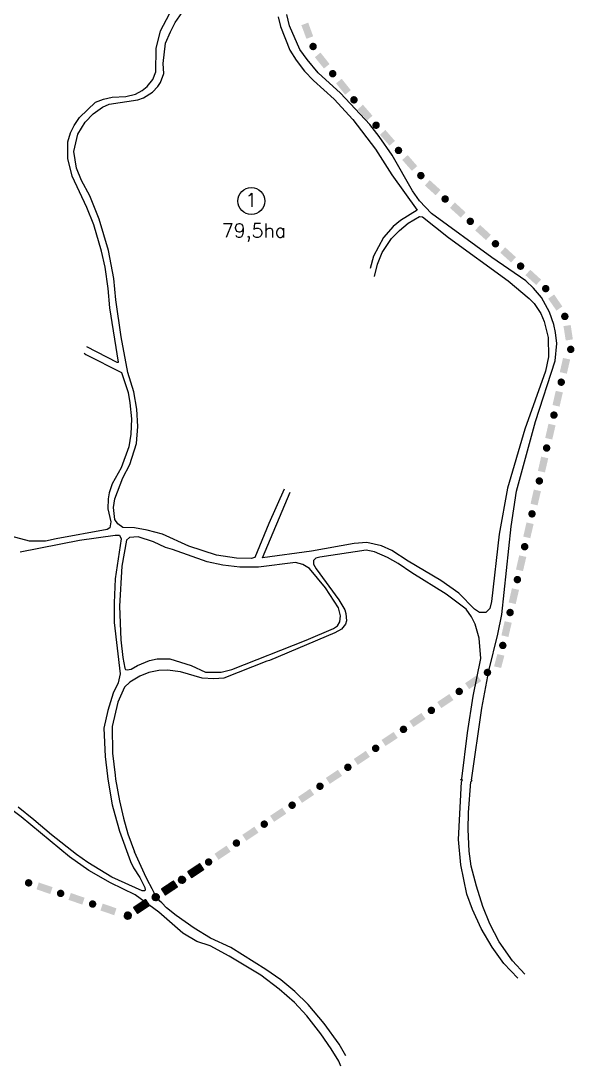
# Model space of a CAD drawing. Extents: x 628876 to 634043, y 7506730 to 7509520.
# Drawn here: x 632799 to 633498, y 7506730 to 7508047 of the extents above; entities that cross this region are included whole.
import ezdxf
from ezdxf.enums import TextEntityAlignment as Align

# ---------------------------------------------------------------- set-up
doc = ezdxf.new("R2010")
doc.units = 0
doc.header["$LTSCALE"] = 40
doc.header["$MEASUREMENT"] = 0
doc.layers.get('0').update_dxf_attribs({"linetype": 'CONTINUOUS'})
for name, color, linetype in [('LIMITE-PROJETO', 1, 'CONTINUOUS'), ('RUA', 7, 'CONTINUOUS'), ('TEXTO2', 5, 'CONTINUOUS')]:
    doc.layers.add(name, color=color, linetype=linetype)
doc.styles.get("Standard").update_dxf_attribs({"font": 'ROMANSBR.SHX'})

# ---------------------------------------------------------------- blocks, each defined once
blk = doc.blocks.new('R2')
at = {"layer": 'LIMITE-PROJETO', "const_width": 4.67}
blk.add_lwpolyline([(-18.8, 0.2, 1), (-23.5, 0.2, 1)], format="xyb", close=True, dxfattribs=at)
at = {"layer": 'LIMITE-PROJETO'}
blk.add_solid([(9.2, 4.6), (9.2, -4.6), (-9.1, 4.7), (-9.2, -4.4)], dxfattribs=at)
blk = doc.blocks.new('*X3')
at = {"color": 0}
for p, q in [((619808.8, 7503080.3), (619827.5, 7503099.1)), ((619808.8, 7503081), (619826.8, 7503099.1)), ((619808.8, 7503081.7), (619826.1, 7503099.1)), ((619808.8, 7503079.7), (619828.2, 7503099)), ((619808.8, 7503082.5), (619825.3, 7503099)), ((619808.9, 7503079), (619828.8, 7503099)), ((619808.9, 7503078.4), (619829.5, 7503098.9)), ((619808.9, 7503083.3), (619824.5, 7503098.9)), ((619809, 7503077.8), (619830.1, 7503098.8)), ((619809, 7503084.1), (619823.7, 7503098.8)), ((619829.7, 7503063), (619809, 7503083.7)), ((619809.1, 7503077.2), (619830.7, 7503098.7)), ((619830.3, 7503063.1), (619809.1, 7503084.3)), ((619809.2, 7503085), (619822.8, 7503098.6)), ((619830.9, 7503063.2), (619809.2, 7503084.9)), ((619809.3, 7503076.6), (619831.2, 7503098.6)), ((619831.4, 7503063.4), (619809.3, 7503085.5)), ((619809.4, 7503076), (619831.8, 7503098.4)), ((619809.5, 7503086), (619821.9, 7503098.4)), ((619832, 7503063.5), (619809.5, 7503086)), ((619809.6, 7503075.5), (619832.3, 7503098.3)), ((619832.5, 7503063.7), (619809.6, 7503086.6)), ((619809.8, 7503075), (619832.9, 7503098.1)), ((619809.8, 7503087), (619820.8, 7503098)), ((619833.1, 7503063.9), (619809.8, 7503087.1)), ((619810, 7503074.4), (619833.4, 7503097.9)), ((619833.6, 7503064.1), (619810, 7503087.6)), ((619810.2, 7503073.9), (619833.9, 7503097.7)), ((619834.1, 7503064.3), (619810.2, 7503088.1)), ((619810.3, 7503088.2), (619819.7, 7503097.6)), ((619810.4, 7503073.4), (619834.4, 7503097.5)), ((619834.6, 7503064.5), (619810.4, 7503088.6)), ((619810.6, 7503073), (619834.9, 7503097.2)), ((619835, 7503064.7), (619810.7, 7503089.1)), ((619810.8, 7503072.5), (619835.3, 7503097)), ((619810.9, 7503089.6), (619818.3, 7503096.9)), ((619835.5, 7503065), (619810.9, 7503089.5)), ((619811.1, 7503072), (619835.8, 7503096.8)), ((619836, 7503065.2), (619811.2, 7503090)), ((619811.3, 7503071.6), (619836.2, 7503096.5)), ((619836.4, 7503065.5), (619811.4, 7503090.4)), ((619811.6, 7503071.2), (619836.7, 7503096.2)), ((619836.8, 7503065.8), (619811.7, 7503090.9)), ((619811.9, 7503070.7), (619837.1, 7503095.9)), ((619837.3, 7503066), (619812, 7503091.3)), ((619812.1, 7503091.4), (619816.4, 7503095.7)), ((619812.2, 7503070.3), (619837.5, 7503095.7)), ((619837.7, 7503066.3), (619812.3, 7503091.7)), ((619812.5, 7503069.9), (619837.9, 7503095.4)), ((619838.1, 7503066.6), (619812.6, 7503092.1)), ((619812.8, 7503069.5), (619838.3, 7503095)), ((619838.5, 7503067), (619812.9, 7503092.5)), ((619813.1, 7503069.1), (619838.7, 7503094.7)), ((619838.8, 7503067.3), (619813.2, 7503092.9)), ((619813.5, 7503068.8), (619839.1, 7503094.4)), ((619839.2, 7503067.6), (619813.6, 7503093.3)), ((619813.8, 7503068.4), (619839.5, 7503094)), ((619839.6, 7503068), (619813.9, 7503093.6)), ((619814.1, 7503068), (619839.8, 7503093.7)), ((619839.9, 7503068.3), (619814.3, 7503094)), ((619814.5, 7503067.7), (619840.2, 7503093.3)), ((619840.3, 7503068.7), (619814.6, 7503094.3)), ((619814.9, 7503067.3), (619840.5, 7503093)), ((619840.6, 7503069), (619815, 7503094.6)), ((619815.3, 7503067), (619840.8, 7503092.6)), ((619840.9, 7503069.4), (619815.4, 7503095)), ((619815.6, 7503066.7), (619841.1, 7503092.2)), ((619841.2, 7503069.8), (619815.8, 7503095.3)), ((619816, 7503066.4), (619841.4, 7503091.8)), ((619841.5, 7503070.2), (619816.2, 7503095.6)), ((619816.5, 7503066.1), (619841.7, 7503091.4)), ((619841.8, 7503070.6), (619816.6, 7503095.9)), ((619816.9, 7503065.8), (619842, 7503091)), ((619842.1, 7503071.1), (619817, 7503096.2)), ((619817.3, 7503065.5), (619842.3, 7503090.5)), ((619842.4, 7503071.5), (619817.5, 7503096.4)), ((619817.7, 7503065.3), (619842.6, 7503090.1)), ((619842.7, 7503071.9), (619817.9, 7503096.7)), ((619818.2, 7503065), (619842.8, 7503089.6)), ((619842.9, 7503072.4), (619818.4, 7503097)), ((619818.7, 7503064.8), (619843.1, 7503089.2)), ((619843.1, 7503072.9), (619818.8, 7503097.2)), ((619819.1, 7503064.5), (619843.3, 7503088.7)), ((619843.4, 7503073.3), (619819.3, 7503097.4)), ((619819.6, 7503064.3), (619843.5, 7503088.2)), ((619843.6, 7503073.8), (619819.8, 7503097.6)), ((619820.1, 7503064.1), (619843.7, 7503087.7)), ((619843.8, 7503074.3), (619820.3, 7503097.8)), ((619820.6, 7503063.9), (619843.9, 7503087.2)), ((619844, 7503074.9), (619820.8, 7503098)), ((619821.2, 7503063.7), (619844.1, 7503086.7)), ((619844.2, 7503075.4), (619821.3, 7503098.2)), ((619821.7, 7503063.6), (619844.3, 7503086.1)), ((619844.3, 7503075.9), (619821.9, 7503098.4)), ((619822.2, 7503063.4), (619844.4, 7503085.6)), ((619844.5, 7503076.5), (619822.4, 7503098.5)), ((619822.8, 7503063.3), (619844.6, 7503085)), ((619844.6, 7503077.1), (619823, 7503098.7)), ((619823.4, 7503063.1), (619844.7, 7503084.4)), ((619844.7, 7503077.6), (619823.6, 7503098.8)), ((619824, 7503063), (619844.8, 7503083.8)), ((619844.8, 7503078.2), (619824.2, 7503098.9)), ((619844.9, 7503078.9), (619824.8, 7503099)), ((619845, 7503079.5), (619825.5, 7503099)), ((619845, 7503080.2), (619826.1, 7503099.1)), ((619845, 7503080.9), (619826.8, 7503099.1)), ((619845, 7503081.6), (619827.5, 7503099.1)), ((619845, 7503082.3), (619828.3, 7503099)), ((619844.9, 7503083.1), (619829.1, 7503099)), ((619844.8, 7503084), (619829.9, 7503098.8)), ((619844.6, 7503084.8), (619830.8, 7503098.7)), ((619844.4, 7503085.8), (619831.7, 7503098.4)), ((619844.1, 7503086.8), (619832.7, 7503098.1)), ((619843.6, 7503087.9), (619833.9, 7503097.7)), ((619843, 7503089.3), (619835.2, 7503097.1)), ((619842, 7503091), (619836.9, 7503096.1)), ((619828.4, 7503062.9), (619808.8, 7503082.5)), ((619827.7, 7503062.8), (619808.8, 7503081.8)), ((619827.1, 7503062.8), (619808.8, 7503081.1)), ((619826.3, 7503062.8), (619808.8, 7503080.4)), ((619825.6, 7503062.8), (619808.8, 7503079.6)), ((619808.8, 7503002.5), (619840.4, 7503034.2)), ((619808.8, 7503003.2), (619839.7, 7503034.2)), ((619808.8, 7503003.9), (619839, 7503034.2)), ((619808.8, 7503004.7), (619838.3, 7503034.2)), ((619808.8, 7503005.4), (619837.6, 7503034.2)), ((619808.8, 7503006.1), (619836.8, 7503034.2)), ((619808.8, 7503006.8), (619836.1, 7503034.2)), ((619808.8, 7503007.5), (619835.4, 7503034.2)), ((619808.8, 7503008.2), (619834.7, 7503034.2)), ((619808.8, 7503008.9), (619834, 7503034.2)), ((619808.8, 7503009.6), (619833.3, 7503034.2)), ((619808.8, 7503010.3), (619832.6, 7503034.2)), ((619808.8, 7503011), (619831.9, 7503034.2)), ((619808.8, 7503011.7), (619831.2, 7503034.2)), ((619808.8, 7503012.4), (619830.5, 7503034.2)), ((619808.8, 7503013.1), (619829.8, 7503034.2)), ((619808.8, 7503013.8), (619829.1, 7503034.2)), ((619808.8, 7503014.6), (619828.4, 7503034.2)), ((619808.8, 7503015.3), (619827.7, 7503034.2)), ((619808.8, 7503016), (619827, 7503034.2)), ((619808.8, 7503016.7), (619826.2, 7503034.2)), ((619808.8, 7503017.4), (619825.5, 7503034.2)), ((619808.8, 7503018.1), (619824.8, 7503034.2)), ((619808.8, 7503018.8), (619824.1, 7503034.2)), ((619808.8, 7503019.5), (619823.4, 7503034.2)), ((619808.8, 7503020.2), (619822.7, 7503034.2)), ((619808.8, 7503020.9), (619822, 7503034.2)), ((619808.8, 7503021.6), (619821.3, 7503034.2)), ((619808.8, 7503022.3), (619820.6, 7503034.2)), ((619808.8, 7503023), (619819.9, 7503034.2)), ((619808.8, 7503023.7), (619819.2, 7503034.2)), ((619808.8, 7503024.5), (619818.5, 7503034.2)), ((619808.8, 7503025.2), (619817.8, 7503034.2)), ((619808.8, 7503025.9), (619817.1, 7503034.2)), ((619808.8, 7503026.6), (619816.3, 7503034.2)), ((619808.8, 7503027.3), (619815.6, 7503034.2)), ((619808.8, 7503028), (619814.9, 7503034.2)), ((619808.8, 7503028.7), (619814.2, 7503034.2)), ((619808.8, 7503029.4), (619813.5, 7503034.2)), ((619808.8, 7503030.1), (619812.8, 7503034.2)), ((619808.8, 7503030.8), (619812.1, 7503034.2)), ((619808.8, 7503031.5), (619811.4, 7503034.2)), ((619808.8, 7503032.2), (619810.7, 7503034.2)), ((619808.8, 7503032.9), (619810, 7503034.2)), ((619808.8, 7503033.6), (619809.3, 7503034.2)), ((619808.8, 7503001.8), (619841.1, 7503034.2)), ((619808.8, 7503001.1), (619841.8, 7503034.2)), ((619808.8, 7503000.4), (619842.5, 7503034.2)), ((619808.8, 7502999.7), (619843.2, 7503034.2)), ((619808.8, 7502999), (619843.9, 7503034.2)), ((619808.8, 7502998.3), (619844.6, 7503034.2)), ((619808.8, 7502997.6), (619845, 7503033.9)), ((619845, 7502997.4), (619808.8, 7503033.7)), ((619808.8, 7502996.9), (619845, 7503033.2)), ((619845, 7502996.7), (619808.8, 7503033)), ((619808.8, 7502996.2), (619845, 7503032.5)), ((619845, 7502996), (619808.8, 7503032.3)), ((619808.8, 7502995.5), (619845, 7503031.8)), ((619845, 7502995.3), (619808.8, 7503031.6)), ((619808.8, 7502994.8), (619845, 7503031)), ((619845, 7502994.6), (619808.8, 7503030.9)), ((619829.1, 7503062.9), (619808.9, 7503083.1)), ((619824.8, 7503062.9), (619808.9, 7503078.9)), ((619824, 7503063), (619809, 7503078)), ((619845, 7502998.1), (619809, 7503034.2)), ((619823.1, 7503063.2), (619809.1, 7503077.2)), ((619822.2, 7503063.4), (619809.4, 7503076.2)), ((619821.2, 7503063.7), (619809.7, 7503075.2)), ((619845, 7502998.8), (619809.7, 7503034.2)), ((619820.1, 7503064.1), (619810.1, 7503074.1)), ((619845, 7502999.6), (619810.4, 7503034.2)), ((619818.8, 7503064.7), (619810.7, 7503072.8)), ((619845, 7503000.3), (619811.1, 7503034.2)), ((619817.2, 7503065.6), (619811.6, 7503071.2)), ((619845, 7503001), (619811.8, 7503034.2)), ((619845, 7503001.7), (619812.6, 7503034.2)), ((619845, 7503002.4), (619813.3, 7503034.2)), ((619845, 7503003.1), (619814, 7503034.2)), ((619845, 7503003.8), (619814.7, 7503034.2)), ((619845, 7503004.5), (619815.4, 7503034.2)), ((619845, 7503005.2), (619816.1, 7503034.2)), ((619845, 7503005.9), (619816.8, 7503034.2)), ((619845, 7503006.6), (619817.5, 7503034.2)), ((619845, 7503007.3), (619818.2, 7503034.2)), ((619845, 7503008), (619818.9, 7503034.2)), ((619845, 7503008.7), (619819.6, 7503034.2)), ((619845, 7503009.5), (619820.3, 7503034.2)), ((619845, 7503010.2), (619821, 7503034.2)), ((619845, 7503010.9), (619821.7, 7503034.2)), ((619845, 7503011.6), (619822.5, 7503034.2)), ((619845, 7503012.3), (619823.2, 7503034.2)), ((619845, 7503013), (619823.9, 7503034.2)), ((619824.6, 7503062.9), (619844.9, 7503083.2)), ((619845, 7503013.7), (619824.6, 7503034.2)), ((619825.2, 7503062.9), (619845, 7503082.6)), ((619845, 7503014.4), (619825.3, 7503034.2)), ((619825.9, 7503062.8), (619845, 7503081.9)), ((619845, 7503015.1), (619826, 7503034.2)), ((619826.6, 7503062.8), (619845, 7503081.3)), ((619845, 7503015.8), (619826.7, 7503034.2)), ((619827.3, 7503062.8), (619845, 7503080.5)), ((619845, 7503016.5), (619827.4, 7503034.2)), ((619828, 7503062.8), (619845, 7503079.8)), ((619845, 7503017.2), (619828.1, 7503034.2)), ((619828.8, 7503062.9), (619844.9, 7503079)), ((619845, 7503017.9), (619828.8, 7503034.2)), ((619845, 7503018.6), (619829.5, 7503034.2)), ((619829.6, 7503063), (619844.8, 7503078.2)), ((619845, 7503019.4), (619830.2, 7503034.2)), ((619830.5, 7503063.2), (619844.7, 7503077.4)), ((619845, 7503020.1), (619830.9, 7503034.2)), ((619831.4, 7503063.4), (619844.5, 7503076.4)), ((619845, 7503020.8), (619831.6, 7503034.2)), ((619832.4, 7503063.6), (619844.2, 7503075.5)), ((619845, 7503021.5), (619832.4, 7503034.2)), ((619845, 7503022.2), (619833.1, 7503034.2)), ((619833.5, 7503064), (619843.8, 7503074.4)), ((619845, 7503022.9), (619833.8, 7503034.2)), ((619845, 7503023.6), (619834.5, 7503034.2)), ((619834.7, 7503064.6), (619843.3, 7503073.1)), ((619845, 7503024.3), (619835.2, 7503034.2)), ((619845, 7503025), (619835.9, 7503034.2)), ((619836.3, 7503065.4), (619842.4, 7503071.6)), ((619845, 7503025.7), (619836.6, 7503034.2)), ((619845, 7503026.4), (619837.3, 7503034.2)), ((619845, 7503027.1), (619838, 7503034.2)), ((619845, 7503027.8), (619838.7, 7503034.2)), ((619838.9, 7503067.3), (619840.5, 7503068.9)), ((619845, 7503028.5), (619839.4, 7503034.2)), ((619845, 7503029.3), (619840.1, 7503034.2)), ((619845, 7503030), (619840.8, 7503034.2)), ((619845, 7503030.7), (619841.5, 7503034.2)), ((619845, 7503031.4), (619842.3, 7503034.2)), ((619845, 7503032.1), (619843, 7503034.2)), ((619845, 7503032.8), (619843.7, 7503034.2)), ((619845, 7503033.5), (619844.4, 7503034.2)), ((619808.7, 7502960.8), (619845, 7502997.1)), ((619808.8, 7502994), (619845, 7503030.3)), ((619845, 7502993.9), (619808.8, 7503030.2)), ((619808.8, 7502993.3), (619845, 7503029.6)), ((619845, 7502993.2), (619808.8, 7503029.5)), ((619808.8, 7502992.6), (619845, 7503028.9)), ((619845, 7502992.5), (619808.8, 7503028.8)), ((619808.8, 7502991.9), (619845, 7503028.2)), ((619845, 7502991.8), (619808.8, 7503028.1)), ((619808.8, 7502991.2), (619845, 7503027.5)), ((619845, 7502991.1), (619808.8, 7503027.4)), ((619808.8, 7502990.5), (619845, 7503026.8)), ((619845, 7502990.4), (619808.8, 7503026.7)), ((619808.8, 7502989.8), (619845, 7503026.1)), ((619845, 7502989.7), (619808.8, 7503026)), ((619808.8, 7502989.1), (619845, 7503025.4)), ((619845, 7502989), (619808.8, 7503025.2)), ((619808.8, 7502988.4), (619845, 7503024.7)), ((619845, 7502988.2), (619808.8, 7503024.5)), ((619808.8, 7502987.7), (619845, 7503024)), ((619845, 7502987.5), (619808.8, 7503023.8)), ((619808.8, 7502987), (619845, 7503023.3)), ((619845, 7502986.8), (619808.8, 7503023.1)), ((619808.8, 7502986.3), (619845, 7503022.6)), ((619845, 7502986.1), (619808.8, 7503022.4)), ((619808.8, 7502985.6), (619845, 7503021.9)), ((619845, 7502985.4), (619808.8, 7503021.7)), ((619808.8, 7502984.9), (619845, 7503021.1)), ((619845, 7502984.7), (619808.8, 7503021)), ((619808.8, 7502984.1), (619845, 7503020.4)), ((619845, 7502984), (619808.8, 7503020.3)), ((619808.8, 7502983.4), (619845, 7503019.7)), ((619845, 7502983.3), (619808.8, 7503019.6)), ((619808.8, 7502982.7), (619845, 7503019)), ((619845, 7502982.6), (619808.8, 7503018.9)), ((619808.8, 7502982), (619845, 7503018.3)), ((619845, 7502981.9), (619808.8, 7503018.2)), ((619808.8, 7502981.3), (619845, 7503017.6)), ((619845, 7502981.2), (619808.8, 7503017.5)), ((619808.8, 7502980.6), (619845, 7503016.9)), ((619845, 7502980.5), (619808.8, 7503016.8)), ((619808.8, 7502979.9), (619845, 7503016.2)), ((619845, 7502979.8), (619808.8, 7503016.1)), ((619808.8, 7502979.2), (619845, 7503015.5)), ((619845, 7502979.1), (619808.8, 7503015.3)), ((619808.8, 7502978.5), (619845, 7503014.8)), ((619845, 7502978.3), (619808.8, 7503014.6)), ((619808.8, 7502977.8), (619845, 7503014.1)), ((619845, 7502977.6), (619808.8, 7503013.9)), ((619808.8, 7502977.1), (619845, 7503013.4)), ((619845, 7502976.9), (619808.8, 7503013.2)), ((619808.8, 7502976.4), (619845, 7503012.7)), ((619845, 7502976.2), (619808.8, 7503012.5)), ((619808.8, 7502975.7), (619845, 7503012)), ((619845, 7502975.5), (619808.8, 7503011.8)), ((619808.8, 7502975), (619845, 7503011.2)), ((619845, 7502974.8), (619808.8, 7503011.1)), ((619808.8, 7502974.2), (619845, 7503010.5)), ((619845, 7502974.1), (619808.8, 7503010.4)), ((619808.8, 7502973.5), (619845, 7503009.8)), ((619845, 7502973.4), (619808.8, 7503009.7)), ((619808.8, 7502972.8), (619845, 7503009.1)), ((619845, 7502972.7), (619808.8, 7503009)), ((619808.8, 7502972.1), (619845, 7503008.4)), ((619845, 7502972), (619808.8, 7503008.3)), ((619808.8, 7502971.4), (619845, 7503007.7)), ((619845, 7502971.3), (619808.8, 7503007.6)), ((619808.8, 7502970.7), (619845, 7503007)), ((619845, 7502970.6), (619808.8, 7503006.9)), ((619808.8, 7502970), (619845, 7503006.3)), ((619845, 7502969.9), (619808.8, 7503006.2)), ((619808.8, 7502969.3), (619845, 7503005.6)), ((619845, 7502969.2), (619808.8, 7503005.4)), ((619808.8, 7502968.6), (619845, 7503004.9)), ((619845, 7502968.4), (619808.8, 7503004.7)), ((619808.8, 7502967.9), (619845, 7503004.2)), ((619845, 7502967.7), (619808.8, 7503004)), ((619808.8, 7502967.2), (619845, 7503003.5)), ((619845, 7502967), (619808.8, 7503003.3)), ((619808.8, 7502966.5), (619845, 7503002.8)), ((619845, 7502966.3), (619808.8, 7503002.6)), ((619808.8, 7502965.8), (619845, 7503002.1)), ((619845, 7502965.6), (619808.8, 7503001.9)), ((619808.8, 7502965.1), (619845, 7503001.4)), ((619845, 7502964.9), (619808.8, 7503001.2)), ((619808.8, 7502964.3), (619845, 7503000.6)), ((619845, 7502964.2), (619808.8, 7503000.5)), ((619808.8, 7502963.6), (619845, 7502999.9)), ((619845, 7502963.5), (619808.8, 7502999.8)), ((619808.8, 7502962.9), (619845, 7502999.2)), ((619845, 7502962.8), (619808.8, 7502999.1)), ((619808.8, 7502962.2), (619845, 7502998.5)), ((619845, 7502962.1), (619808.8, 7502998.4)), ((619808.8, 7502961.5), (619845, 7502997.8)), ((619845, 7502961.4), (619808.8, 7502997.7)), ((619845, 7502960.7), (619808.8, 7502997)), ((619844.2, 7502960.8), (619808.8, 7502996.3)), ((619843.5, 7502960.8), (619808.8, 7502995.5)), ((619842.8, 7502960.8), (619808.8, 7502994.8)), ((619842.1, 7502960.8), (619808.8, 7502994.1)), ((619841.4, 7502960.8), (619808.8, 7502993.4)), ((619840.7, 7502960.8), (619808.8, 7502992.7)), ((619840, 7502960.8), (619808.8, 7502992)), ((619839.3, 7502960.8), (619808.8, 7502991.3)), ((619838.6, 7502960.8), (619808.8, 7502990.6)), ((619837.9, 7502960.8), (619808.8, 7502989.9)), ((619837.2, 7502960.8), (619808.8, 7502989.2)), ((619836.5, 7502960.8), (619808.8, 7502988.5)), ((619835.8, 7502960.8), (619808.8, 7502987.8)), ((619835.1, 7502960.8), (619808.8, 7502987.1)), ((619834.3, 7502960.8), (619808.8, 7502986.4)), ((619833.6, 7502960.8), (619808.8, 7502985.6)), ((619832.9, 7502960.8), (619808.8, 7502984.9)), ((619832.2, 7502960.8), (619808.8, 7502984.2)), ((619831.5, 7502960.8), (619808.8, 7502983.5)), ((619830.8, 7502960.8), (619808.8, 7502982.8)), ((619830.1, 7502960.8), (619808.8, 7502982.1)), ((619829.4, 7502960.8), (619808.8, 7502981.4)), ((619828.7, 7502960.8), (619808.8, 7502980.7)), ((619828, 7502960.8), (619808.8, 7502980)), ((619827.3, 7502960.8), (619808.8, 7502979.3)), ((619826.6, 7502960.8), (619808.8, 7502978.6)), ((619809.4, 7502960.8), (619845, 7502996.4)), ((619810.1, 7502960.8), (619845, 7502995.7)), ((619810.8, 7502960.8), (619845, 7502995)), ((619811.5, 7502960.8), (619845, 7502994.3)), ((619812.2, 7502960.8), (619845, 7502993.6)), ((619812.9, 7502960.8), (619845, 7502992.9)), ((619813.6, 7502960.8), (619845, 7502992.2)), ((619814.4, 7502960.8), (619845, 7502991.5)), ((619815.1, 7502960.8), (619845, 7502990.7)), ((619815.8, 7502960.8), (619845, 7502990)), ((619816.5, 7502960.8), (619845, 7502989.3)), ((619817.2, 7502960.8), (619845, 7502988.6)), ((619817.9, 7502960.8), (619845, 7502987.9)), ((619818.6, 7502960.8), (619845, 7502987.2)), ((619819.3, 7502960.8), (619845, 7502986.5)), ((619820, 7502960.8), (619845, 7502985.8)), ((619820.7, 7502960.8), (619845, 7502985.1)), ((619821.4, 7502960.8), (619845, 7502984.4)), ((619822.1, 7502960.8), (619845, 7502983.7)), ((619822.8, 7502960.8), (619845, 7502983)), ((619823.5, 7502960.8), (619845, 7502982.3)), ((619824.2, 7502960.8), (619845, 7502981.6)), ((619825, 7502960.8), (619845, 7502980.8)), ((619825.7, 7502960.8), (619845, 7502980.1)), ((619826.4, 7502960.8), (619845, 7502979.4)), ((619827.1, 7502960.8), (619845, 7502978.7)), ((619825.9, 7502960.8), (619808.8, 7502977.9)), ((619825.2, 7502960.8), (619808.8, 7502977.2)), ((619824.4, 7502960.8), (619808.8, 7502976.5)), ((619823.7, 7502960.8), (619808.8, 7502975.7)), ((619823, 7502960.8), (619808.8, 7502975)), ((619822.3, 7502960.8), (619808.8, 7502974.3)), ((619821.6, 7502960.8), (619808.8, 7502973.6)), ((619820.9, 7502960.8), (619808.8, 7502972.9)), ((619820.2, 7502960.8), (619808.8, 7502972.2)), ((619819.5, 7502960.8), (619808.8, 7502971.5)), ((619818.8, 7502960.8), (619808.8, 7502970.8)), ((619818.1, 7502960.8), (619808.8, 7502970.1)), ((619817.4, 7502960.8), (619808.8, 7502969.4)), ((619816.7, 7502960.8), (619808.8, 7502968.7)), ((619816, 7502960.8), (619808.8, 7502968)), ((619815.3, 7502960.8), (619808.8, 7502967.3)), ((619814.5, 7502960.8), (619808.8, 7502966.6)), ((619813.8, 7502960.8), (619808.8, 7502965.8)), ((619813.1, 7502960.8), (619808.8, 7502965.1)), ((619812.4, 7502960.8), (619808.8, 7502964.4)), ((619811.7, 7502960.8), (619808.8, 7502963.7)), ((619811, 7502960.8), (619808.8, 7502963)), ((619810.3, 7502960.8), (619808.8, 7502962.3)), ((619809.6, 7502960.8), (619808.8, 7502961.6)), ((619827.8, 7502960.8), (619845, 7502978)), ((619828.5, 7502960.8), (619845, 7502977.3)), ((619829.2, 7502960.8), (619845, 7502976.6)), ((619829.9, 7502960.8), (619845, 7502975.9)), ((619830.6, 7502960.8), (619845, 7502975.2)), ((619831.3, 7502960.8), (619845, 7502974.5)), ((619832, 7502960.8), (619845, 7502973.8)), ((619832.7, 7502960.8), (619845, 7502973.1)), ((619833.4, 7502960.8), (619845, 7502972.4)), ((619834.1, 7502960.8), (619845, 7502971.7)), ((619834.9, 7502960.8), (619845, 7502970.9)), ((619835.6, 7502960.8), (619845, 7502970.2)), ((619836.3, 7502960.8), (619845, 7502969.5)), ((619837, 7502960.8), (619845, 7502968.8)), ((619837.7, 7502960.8), (619845, 7502968.1)), ((619838.4, 7502960.8), (619845, 7502967.4)), ((619839.1, 7502960.8), (619845, 7502966.7)), ((619839.8, 7502960.8), (619845, 7502966)), ((619840.5, 7502960.8), (619845, 7502965.3)), ((619841.2, 7502960.8), (619845, 7502964.6)), ((619841.9, 7502960.8), (619845, 7502963.9)), ((619842.6, 7502960.8), (619845, 7502963.2)), ((619843.3, 7502960.8), (619845, 7502962.5)), ((619844, 7502960.8), (619845, 7502961.8)), ((619844.8, 7502960.8), (619845, 7502961))]:
    blk.add_line(p, q, dxfattribs=at)

msp = doc.modelspace()

# ---------------------------------------------------------------- linework, layer by layer
at = {"layer": 'LIMITE-PROJETO', "const_width": 4.68}
msp.add_lwpolyline([(633388.1, 7507228.2, 1), (633387, 7507223.6, 1)], format="xyb", close=True, dxfattribs=at)
at = {"layer": 'LIMITE-PROJETO'}
msp.add_solid([(633400, 7507249.1), (633408.9, 7507247.1), (633395.9, 7507233.6), (633404.8, 7507231.6)], dxfattribs=at)
at = {"layer": 'RUA', "linetype": 'CONTINUOUS'}
for points in [[(632881.8, 7507636.7), (632919.9, 7507617.3), (632922.2, 7507617.3), (632911.1, 7507685.5), (632909, 7507709.9), (632905.1, 7507736.8), (632900.7, 7507756.9), (632890.8, 7507790.3), (632882.2, 7507812.2), (632863.5, 7507851.6), (632857.9, 7507874.1), (632858, 7507895), (632861.3, 7507906.1), (632865.9, 7507915.7), (632872.8, 7507925.7), (632892.9, 7507945), (632903.1, 7507948.9), (632913.9, 7507951.1), (632931.1, 7507952.1), (632943.4, 7507955.2), (632951.7, 7507959.6), (632958.2, 7507964.9), (632965.5, 7507973.7), (632969.2, 7507983.1), (632969.5, 7508012.5), (632975.1, 7508034.7), (632986.2, 7508056.4)], [(633131.1, 7507457.1), (633111.5, 7507413.6), (633094, 7507370.7), (633089.4, 7507369.6), (633071, 7507370.2), (633045.7, 7507373.7), (633010.6, 7507385), (632977.4, 7507400.3), (632958.2, 7507405.5), (632942.1, 7507408.3), (632927.5, 7507408.8), (632921.1, 7507413.2), (632917.2, 7507418.9), (632915.6, 7507434.1), (632917.5, 7507444.9), (632927.4, 7507471.1), (632936.4, 7507488), (632944.6, 7507514.5), (632946.6, 7507535.9), (632945.3, 7507557.8), (632941.2, 7507579.6), (632933.7, 7507604.1), (632925.3, 7507649), (632918.8, 7507695.8), (632916.1, 7507722.8), (632909.4, 7507758.1), (632897.4, 7507797.6), (632885.8, 7507826.8), (632875.2, 7507846), (632869.2, 7507861.9), (632865.7, 7507882.6), (632870.7, 7507904.4), (632879.8, 7507919.7), (632890.1, 7507930.2), (632901.9, 7507938.7), (632910.4, 7507942.3), (632946.2, 7507947.9), (632953.5, 7507950.6), (632964.9, 7507957.7), (632971.7, 7507964.8), (632975, 7507969.8), (632979.3, 7507981), (632978.2, 7507993.7), (632981.3, 7508019.4), (632987.4, 7508033.7), (632993.6, 7508045.4), (633002.2, 7508058)], [(633434.5, 7506845.5), (633419.1, 7506862.3), (633402.2, 7506886.4), (633390.5, 7506909), (633381.7, 7506930.7), (633373.6, 7506956.3), (633367.1, 7506981.6), (633364.6, 7507000.5), (633363.2, 7507027.9), (633363.8, 7507049.4), (633366.6, 7507088), (633368.4, 7507089.7), (633367.4, 7507090.1), (633380.3, 7507180.7), (633389.3, 7507228.1), (633400.6, 7507274.3), (633405.6, 7507298.8), (633417.3, 7507409.9), (633424.1, 7507454.4), (633448.1, 7507542.2), (633473.1, 7507618.7), (633474.9, 7507640.5), (633473.6, 7507654.5), (633471.5, 7507664.7), (633465.7, 7507680), (633455.6, 7507698.7), (633445.8, 7507710.5), (633435.8, 7507719.6), (633393, 7507749), (633317.1, 7507804.4), (633301.6, 7507820.6), (633292.9, 7507833), (633267.3, 7507878.1), (633251.1, 7507901.6), (633239.3, 7507916.6), (633202, 7507956.4), (633174, 7507982), (633159.9, 7507998.8), (633151, 7508011.2), (633137.7, 7508041.3), (633134.4, 7508055.6)], [(633123.6, 7508052.7), (633126.2, 7508040.3), (633138.3, 7508010.7), (633146.1, 7507997.8), (633156.8, 7507984), (633168.2, 7507972.1), (633194.1, 7507948.9), (633217.5, 7507923.2), (633246.1, 7507885.6), (633266.7, 7507853.5)], [(633266.7, 7507853.5), (633299, 7507808.6), (633278, 7507795.8), (633268.5, 7507788), (633256.2, 7507774.3), (633243.8, 7507750.9), (633239.6, 7507735.1)], [(633245.2, 7507725.2), (633248.7, 7507740.5), (633254.7, 7507755.2), (633266.4, 7507773), (633276.4, 7507783.3), (633287.5, 7507792.2), (633302, 7507801), (633305.6, 7507800.4), (633338.6, 7507774.2), (633413.8, 7507719.7), (633440.2, 7507697.6), (633446.3, 7507690.9), (633454.8, 7507678.4), (633459.3, 7507668.5), (633464.3, 7507648.3), (633464.4, 7507623.8), (633460.8, 7507606), (633434.8, 7507532.6), (633412.7, 7507458.3), (633402.5, 7507400.1), (633392.8, 7507315.5), (633390.6, 7507306.5), (633385.6, 7507301.7), (633377.4, 7507301.4), (633371.2, 7507305.6), (633351.6, 7507326), (633328.7, 7507341.7), (633287.4, 7507366.1), (633267, 7507379.8), (633253.8, 7507385.5), (633235.4, 7507389.7), (633219.5, 7507388.7), (633165.5, 7507378.9), (633103.5, 7507370.5), (633138.6, 7507453.3)], [(632878.8, 7507628.6), (632880.8, 7507626.8), (632925.8, 7507604.1), (632934.1, 7507578.9), (632936.5, 7507565.7), (632938.3, 7507545.6), (632937.7, 7507526.5), (632934.9, 7507510.6), (632925.3, 7507484.1), (632914.1, 7507463.6), (632910.3, 7507452.5), (632908.8, 7507444.7), (632908.7, 7507432.3), (632912.3, 7507416), (632911, 7507408.4), (632907.8, 7507406.3), (632843.2, 7507394.6), (632830, 7507391.3), (632809.7, 7507391.4), (632779.9, 7507399.4)], [(632798.1, 7507378), (632872.8, 7507392.8), (632917.8, 7507399.1), (632923.2, 7507399.1), (632925.5, 7507394.4), (632917.7, 7507343.9), (632916.5, 7507313.7), (632916.7, 7507288.8), (632924.1, 7507224.1), (632921.4, 7507213), (632915.4, 7507199.9), (632908.5, 7507178), (632903.6, 7507155.6), (632905.3, 7507119.9), (632908, 7507095.2), (632908.4, 7507091.2), (632914.2, 7507058.9), (632917.4, 7507046.9), (632923.2, 7507026), (632937.1, 7506987.6), (632941, 7506979.6), (632949, 7506967.5), (632955.2, 7506954.7), (632955.8, 7506951.9), (632955.2, 7506950.6), (632951.8, 7506950.4), (632913.5, 7506967.8), (632883.3, 7506986.4), (632869.2, 7506996.5), (632837.3, 7507021.3), (632815.3, 7507040), (632795.2, 7507055.9)], [(633426, 7506840.6), (633408.4, 7506858.8), (633393.3, 7506879.4), (633379.5, 7506903.3), (633368.6, 7506926.9), (633361.5, 7506946.4), (633353.9, 7506983.4), (633351.1, 7507015.5), (633354.8, 7507088.2), (633356.1, 7507090.4), (633353.7, 7507090.4), (633355.2, 7507091.8), (633362.3, 7507149.8), (633369.7, 7507196.1), (633379.1, 7507243.5), (633377.2, 7507269), (633371.9, 7507286.9), (633367.4, 7507296), (633360.7, 7507305.7), (633335.3, 7507324.8), (633292.1, 7507351.4), (633274.7, 7507363.3), (633261.4, 7507370.8), (633245.1, 7507378.1), (633234.6, 7507380.1), (633176, 7507371.3), (633171.2, 7507370.1), (633168.2, 7507367.2), (633168.2, 7507362.5), (633171.6, 7507356.5), (633200, 7507317.5), (633207.5, 7507304.8), (633209, 7507300.4), (633209.7, 7507290.9), (633208.3, 7507286.6), (633203.2, 7507280.6), (633194.8, 7507275.8), (633112.5, 7507240.8), (633109.1, 7507240.3), (633054.8, 7507218.9), (633042.2, 7507217.8), (633027.5, 7507218.8), (633000.4, 7507226.9), (632984, 7507228.9), (632972.8, 7507228.3), (632960.3, 7507225.7), (632949, 7507221.3), (632936.3, 7507213.8), (632929.7, 7507207.2), (632921.3, 7507188.6), (632914, 7507157.7), (632914.6, 7507124.1), (632917.6, 7507096.3), (632918.2, 7507091.3), (632923.1, 7507063.9), (632928.3, 7507042.4), (632933.9, 7507022.4), (632942.1, 7506999.7)], [(633202.6, 7506729.6), (633200.2, 7506736), (633190.3, 7506751.2), (633177.3, 7506770.3), (633159.7, 7506793), (633144, 7506809.7), (633124.9, 7506826.6), (633101.7, 7506844.1), (633061.7, 7506868.1), (633037.8, 7506881.2), (633021, 7506886.9), (633003.1, 7506897.3), (632973, 7506923.7), (632942.9, 7506945.7), (632911.9, 7506960.5), (632884.7, 7506976.3), (632860.1, 7506993.5), (632799, 7507044.1), (632776.1, 7507061.3)], [(633208.8, 7506742.7), (633200.3, 7506757.1), (633181.7, 7506783.5), (633161.3, 7506807.3), (633144.5, 7506823.5), (633126.7, 7506838.2), (633108, 7506851.5), (633063.8, 7506879.2), (633038, 7506891.1), (633017.6, 7506903.6), (632994.6, 7506919.6), (632982.6, 7506929), (632976.7, 7506935.6), (632974.3, 7506937.4), (632968.2, 7506945.6), (632964.3, 7506953.1), (632958.3, 7506964.8), (632954.7, 7506972), (632942.1, 7506999.7)]]:
    msp.add_lwpolyline(points, dxfattribs=at)
msp.add_lwpolyline([(633065.2, 7507229.8), (633159, 7507266.5), (633193.1, 7507281.3), (633198.5, 7507284.6), (633201.4, 7507289.7), (633202.3, 7507297.3), (633199.5, 7507307.5), (633183.1, 7507332.6), (633163.1, 7507356.8), (633154.4, 7507362), (633145.5, 7507364.7), (633098.8, 7507358.6), (633075, 7507358.8), (633053.5, 7507361), (633033.8, 7507365.5), (632990.1, 7507381), (632981.3, 7507383.3), (632966, 7507390.5), (632946.8, 7507397), (632935.7, 7507396), (632932, 7507392.9), (632926.4, 7507360.1), (632923.1, 7507309.7), (632925.1, 7507266.9), (632927.6, 7507244.9), (632929.8, 7507231.4), (632931, 7507229.7), (632933, 7507229.1), (632937.8, 7507230.1), (632946.1, 7507234.9), (632961.1, 7507241), (632970.9, 7507243), (632986.7, 7507242.9), (633013.7, 7507234.9), (633031.9, 7507226.4), (633051.4, 7507226.3)], close=True, dxfattribs=at)
at = {"layer": 'TEXTO2'}
msp.add_circle((633089.6, 7507820.3), 17, dxfattribs=at)

# ---------------------------------------------------------------- block references
at = {"layer": 'LIMITE-PROJETO'}
for name, p, xscale, yscale, zscale, rotation in [('R2', (633160.3, 7508035), 1.0000005, 1.0000005, 1.0000005, 110.5889989232633), ('R2', (633179.1, 7507997.4), 1.0000005, 1.0000005, 1.0000005, 129.1279368354687), ('R2', (633205.9, 7507964.4), 1.0000005, 1.0000005, 1.0000005, 129.1279368354687), ('R2', (633233.1, 7507931.8), 1.0000005, 1.0000005, 1.0000005, 131.6674710921087), ('R2', (633261.4, 7507900), 1.0000005, 1.0000005, 1.0000005, 131.6674710921087), ('R2', (633289.6, 7507868.3), 1.0000005, 1.0000005, 1.0000005, 131.6674710921087), ('R2', (633318.5, 7507837.1), 1.0000005, 1.0000005, 1.0000005, 138.3170629877764), ('R2', (633350.2, 7507808.9), 1.0000005, 1.0000005, 1.0000005, 138.3170629877764), ('R2', (633382, 7507780.6), 1.0000005, 1.0000005, 1.0000005, 138.3170629877764), ('R2', (633413.7, 7507752.4), 1.0000005, 1.0000005, 1.0000005, 138.3170629877764), ('R2', (633445.4, 7507724.1), 1.0000005, 1.0000005, 1.0000005, 138.3170629877764), ('R2', (633473.2, 7507692.3), 1.0000005, 1.0000005, 1.0000005, 125.0161428571625), ('R2', (633489.5, 7507654.2), 1.0000005, 1.0000005, 1.0000005, 99.18718635656337), ('R2', (633485.4, 7507612.5), 1.0000005, 1.0000005, 1.0000005, 77.47330885164702), ('R2', (633476.2, 7507571), 1.0000005, 1.0000005, 1.0000005, 77.47330885164702), ('R2', (633467, 7507529.5), 1.0000005, 1.0000005, 1.0000005, 77.47330885164702), ('R2', (633457.8, 7507488), 1.0000005, 1.0000005, 1.0000005, 77.47330885164702), ('R2', (633448.5, 7507446.5), 1.0000005, 1.0000005, 1.0000005, 77.47330885164702), ('R2', (633439.3, 7507405.1), 1.0000005, 1.0000005, 1.0000005, 77.47330885164702), ('R2', (633430.1, 7507363.6), 1.0000005, 1.0000005, 1.0000005, 77.47330885164702), ('R2', (633420.9, 7507322.1), 1.0000005, 1.0000005, 1.0000005, 77.47330885164702), ('R2', (633411.7, 7507280.6), 1.0000005, 1.0000005, 1.0000005, 77.47330885164702), ('R2', (633369.5, 7507213.7), 1.0000005, 1.0000005, 1.0000005, 34.22478689526186), ('R2', (633334.4, 7507189.8), 1.0000005, 1.0000005, 1.0000005, 34.22478689526186), ('R2', (633299.2, 7507165.9), 1.0000005, 1.0000005, 1.0000005, 34.22478689526186), ('R2', (633264.1, 7507142), 1.0000005, 1.0000005, 1.0000005, 34.22478689526186), ('R2', (633229, 7507118.1), 1.0000005, 1.0000005, 1.0000005, 34.22478689526186), ('R2', (633193.8, 7507094.2), 1.0000005, 1.0000005, 1.0000005, 34.22478689526186), ('R2', (633158.7, 7507070.3), 1.0000005, 1.0000005, 1.0000005, 34.22478689526186), ('R2', (633123.5, 7507046.4), 1.0000005, 1.0000005, 1.0000005, 34.22478689526186), ('R2', (633088.4, 7507022.5), 1.0000005, 1.0000005, 1.0000005, 34.22478689526186), ('R2', (633053.3, 7506998.6), 1.0000005, 1.0000005, 1.0000005, 34.22478689526186), ('*X3', (2281613.7, 8415043.7), 0.250000125, 0.250000125, 0.250000125, 123.5690749827125), ('R2', (632828.6, 7506953.8), 1.0000005, 1.0000005, 1.0000005, 341.6606024292315), ('*X3', (2281580.6, 8415021.9), 0.250000125, 0.250000125, 0.250000125, 123.5690749827125), ('R2', (632869, 7506940.5), 1.0000005, 1.0000005, 1.0000005, 341.6606024292315), ('R2', (632909.3, 7506927.1), 1.0000005, 1.0000005, 1.0000005, 341.6606024292315), ('*X3', (2281545.4, 8414998.6), 0.250000125, 0.250000125, 0.250000125, 123.5690749827125)]:
    msp.add_blockref(name, p, dxfattribs=dict(at, xscale=xscale, yscale=yscale, zscale=zscale, rotation=rotation))

# ---------------------------------------------------------------- texts
at = {"layer": 'TEXTO2'}
msp.add_text('1', height=17.5, dxfattribs=at).set_placement((633089.6, 7507812.8), align=Align.CENTER)
msp.add_text('79,5ha', height=17.5, dxfattribs=at).set_placement((633052.4, 7507774.3))

doc.saveas('drawing.dxf')
